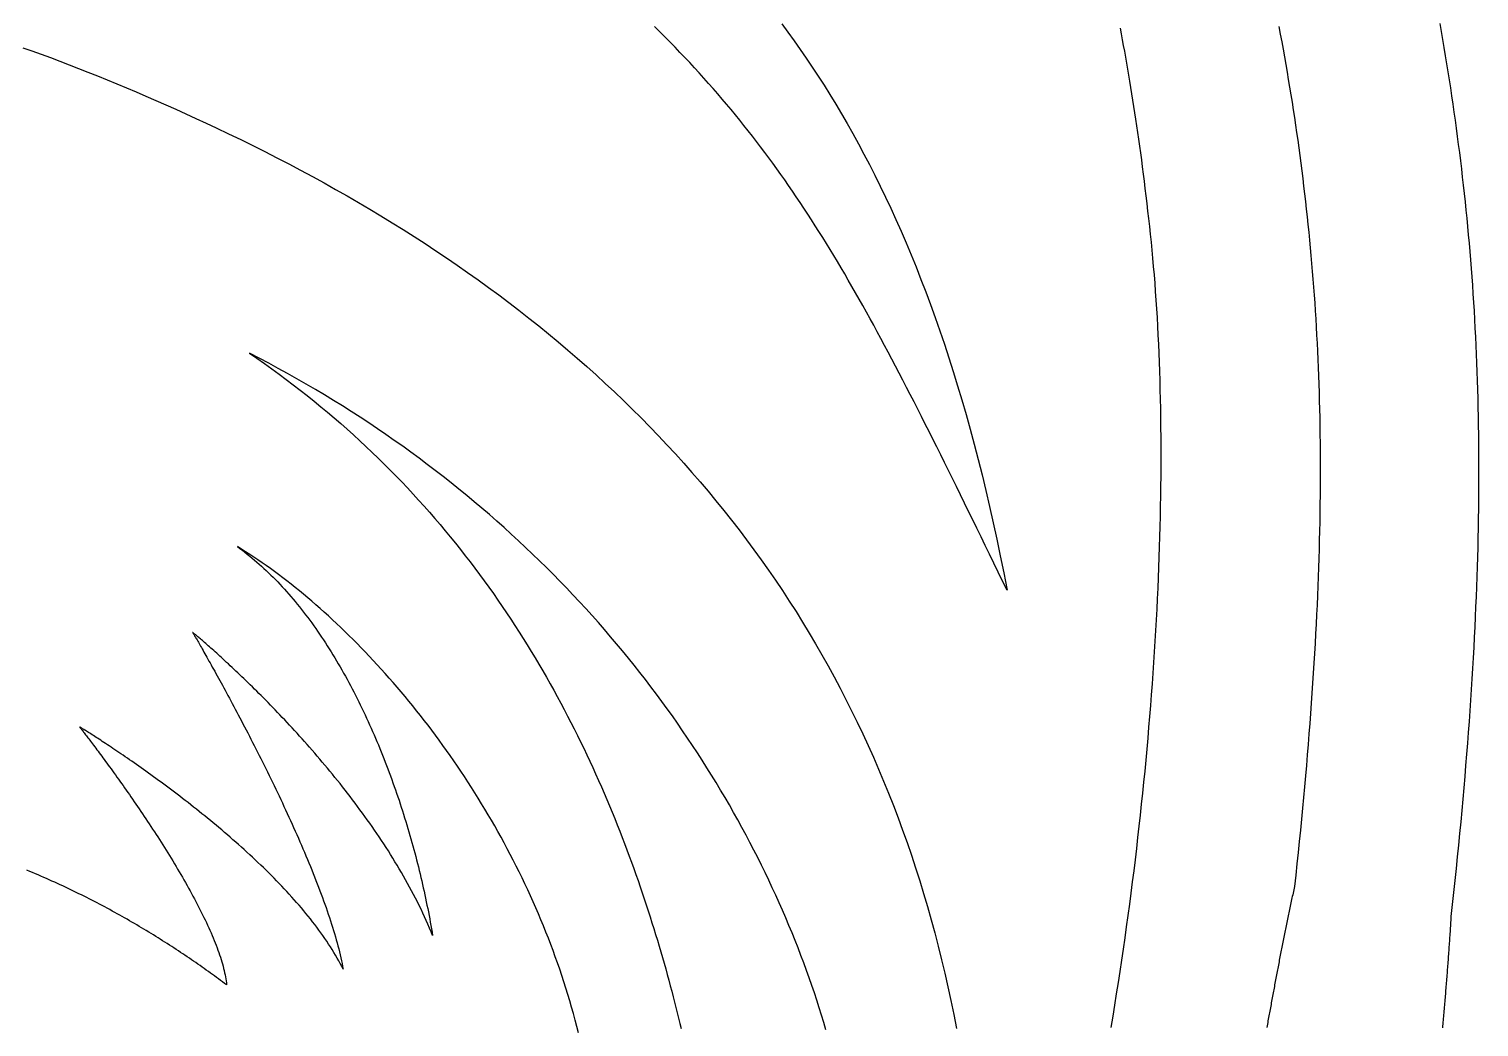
# Model space of a CAD drawing. Extents: x 5 to 105, y 2 to 136.
# Drawn here: x 82.95 to 94.94, y 87.13 to 95.39 of the extents above; entities that cross this region are included whole.
import ezdxf

# ---------------------------------------------------------------- set-up
doc = ezdxf.new("R2010")
doc.units = 0
doc.layers.get('0').update_dxf_attribs({"linetype": 'CONTINUOUS'})

msp = doc.modelspace()

# ---------------------------------------------------------------- linework, layer by layer
at = {"color": 7}
for points in [[(91.0339, 90.7428, 0), (90.9972, 90.8182, 0), (90.9608, 90.8929, 0), (90.9248, 90.9667, 0), (90.8892, 91.0399, 0), (90.8539, 91.1123, 0), (90.8189, 91.184, 0), (90.7843, 91.255, 0), (90.7499, 91.3253, 0), (90.7159, 91.3949, 0), (90.6821, 91.4638, 0), (90.6486, 91.532, 0), (90.6154, 91.5996, 0), (90.5825, 91.6665, 0), (90.5498, 91.7328, 0), (90.5173, 91.7984, 0), (90.485, 91.8633, 0), (90.453, 91.9277, 0), (90.4212, 91.9914, 0), (90.3895, 92.0546, 0), (90.3581, 92.1171, 0), (90.3268, 92.179, 0), (90.2957, 92.2404, 0), (90.2647, 92.3012, 0), (90.2339, 92.3614, 0), (90.2032, 92.4211, 0), (90.1726, 92.4802, 0), (90.1422, 92.5388, 0), (90.1118, 92.5969, 0), (90.0815, 92.6544, 0), (90.0514, 92.7115, 0), (90.0212, 92.768, 0), (89.9912, 92.8241, 0), (89.9611, 92.8796, 0), (89.9312, 92.9347, 0), (89.9012, 92.9893, 0), (89.8712, 93.0435, 0), (89.8413, 93.0972, 0), (89.8114, 93.1505, 0), (89.7814, 93.2033, 0), (89.7514, 93.2557, 0), (89.7214, 93.3077, 0), (89.6913, 93.3593, 0), (89.6612, 93.4106, 0), (89.631, 93.4614, 0), (89.6007, 93.5118, 0), (89.5704, 93.5619, 0), (89.5399, 93.6116, 0), (89.5093, 93.661, 0), (89.4786, 93.71, 0), (89.4478, 93.7587, 0), (89.4168, 93.807, 0), (89.3857, 93.8551, 0), (89.3544, 93.9028, 0), (89.323, 93.9503, 0), (89.2914, 93.9974, 0), (89.2595, 94.0443, 0), (89.2275, 94.0909, 0), (89.1952, 94.1372, 0), (89.1628, 94.1833, 0), (89.1301, 94.2291, 0), (89.0971, 94.2747, 0), (89.0639, 94.3201, 0), (89.0304, 94.3652, 0), (88.9966, 94.4101, 0), (88.9626, 94.4549, 0), (88.9282, 94.4994, 0), (88.8936, 94.5438, 0), (88.8586, 94.5879, 0), (88.8233, 94.6319, 0), (88.7877, 94.6758, 0), (88.7517, 94.7195, 0), (88.7153, 94.7631, 0), (88.6786, 94.8065, 0), (88.6415, 94.8498, 0), (88.6039, 94.893, 0), (88.566, 94.9361, 0), (88.5277, 94.9791, 0), (88.489, 95.022, 0), (88.4498, 95.0648, 0), (88.4101, 95.1075, 0), (88.3701, 95.1502, 0), (88.3295, 95.1929, 0), (88.2885, 95.2355, 0), (88.247, 95.278, 0), (88.2049, 95.3206, 0), (88.1624, 95.3631, 0), (88.1194, 95.4056, 0)], [(89.1715, 95.4285, 0), (89.2225, 95.3593, 0), (89.2732, 95.289, 0), (89.3235, 95.2175, 0), (89.3734, 95.145, 0), (89.423, 95.0712, 0), (89.4722, 94.9963, 0), (89.5209, 94.9202, 0), (89.5693, 94.8429, 0), (89.6172, 94.7642, 0), (89.6647, 94.6843, 0), (89.7118, 94.6031, 0), (89.7585, 94.5206, 0), (89.8047, 94.4367, 0), (89.8504, 94.3514, 0), (89.8957, 94.2647, 0), (89.9406, 94.1766, 0), (89.9849, 94.087, 0), (90.0288, 93.9959, 0), (90.0722, 93.9033, 0), (90.1151, 93.8092, 0), (90.1575, 93.7135, 0), (90.1994, 93.6163, 0), (90.2408, 93.5174, 0), (90.2817, 93.4169, 0), (90.322, 93.3148, 0), (90.3618, 93.2109, 0), (90.4011, 93.1054, 0), (90.4398, 92.9981, 0), (90.4779, 92.8891, 0), (90.5155, 92.7783, 0), (90.5525, 92.6657, 0), (90.5889, 92.5512, 0), (90.6248, 92.4349, 0), (90.66, 92.3167, 0), (90.6946, 92.1966, 0), (90.7287, 92.0746, 0), (90.7621, 91.9506, 0), (90.7949, 91.8247, 0), (90.827, 91.6967, 0), (90.8586, 91.5667, 0), (90.8894, 91.4347, 0), (90.9197, 91.3006, 0), (90.9492, 91.1644, 0), (90.9781, 91.026, 0), (91.0064, 90.8855, 0), (91.0339, 90.7428, 0)], [(92.2269, 93.6222, 0), (92.2201, 93.6878, 0), (92.2132, 93.7527, 0), (92.2061, 93.8168, 0), (92.199, 93.8801, 0), (92.1918, 93.9426, 0), (92.1845, 94.0044, 0), (92.1772, 94.0655, 0), (92.1697, 94.1258, 0), (92.1622, 94.1855, 0), (92.1546, 94.2444, 0), (92.147, 94.3027, 0), (92.1392, 94.3603, 0), (92.1314, 94.4172, 0), (92.1235, 94.4735, 0), (92.1156, 94.5292, 0), (92.1076, 94.5842, 0), (92.0995, 94.6387, 0), (92.0913, 94.6925, 0), (92.0831, 94.7458, 0), (92.0749, 94.7985, 0), (92.0666, 94.8507, 0), (92.0582, 94.9023, 0), (92.0498, 94.9534, 0), (92.0413, 95.0039, 0), (92.0327, 95.054, 0), (92.0242, 95.1036, 0), (92.0155, 95.1527, 0), (92.0069, 95.2014, 0), (91.9981, 95.2496, 0), (91.9894, 95.2973, 0), (91.9806, 95.3447, 0), (91.9718, 95.3916, 0)], [(93.2817, 95.4067, 0), (93.2934, 95.3439, 0), (93.3049, 95.281, 0), (93.3163, 95.2183, 0), (93.3274, 95.1555, 0), (93.3383, 95.0928, 0), (93.349, 95.0301, 0), (93.3596, 94.9674, 0), (93.3699, 94.9047, 0), (93.3801, 94.8421, 0), (93.39, 94.7794, 0), (93.3998, 94.7166, 0), (93.4094, 94.6539, 0), (93.4187, 94.5911, 0), (93.4279, 94.5283, 0), (93.4369, 94.4654, 0), (93.4456, 94.4025, 0), (93.4542, 94.3395, 0), (93.4625, 94.2764, 0), (93.4707, 94.2132, 0), (93.4786, 94.15, 0), (93.4864, 94.0866, 0), (93.4939, 94.0232, 0), (93.5013, 93.9596, 0), (93.5084, 93.8959, 0), (93.5153, 93.8321, 0), (93.522, 93.7681, 0), (93.5286, 93.704, 0), (93.5348, 93.6397, 0), (93.5409, 93.5753, 0), (93.5468, 93.5107, 0), (93.5525, 93.446, 0), (93.5579, 93.381, 0), (93.5632, 93.3159, 0), (93.5682, 93.2505, 0), (93.573, 93.1849, 0), (93.5776, 93.1192, 0), (93.582, 93.0532, 0), (93.5861, 92.9869, 0), (93.5901, 92.9205, 0), (93.5938, 92.8538, 0), (93.5973, 92.7868, 0), (93.6006, 92.7195, 0), (93.6036, 92.652, 0), (93.6065, 92.5842, 0), (93.6091, 92.5162, 0), (93.6115, 92.4478, 0), (93.6137, 92.3791, 0), (93.6156, 92.3101, 0), (93.6173, 92.2408, 0), (93.6188, 92.1712, 0), (93.6201, 92.1012, 0), (93.6212, 92.0309, 0), (93.622, 91.9603, 0), (93.6226, 91.8893, 0), (93.6229, 91.8179, 0), (93.623, 91.7461, 0), (93.6229, 91.674, 0), (93.6226, 91.6015, 0), (93.622, 91.5286, 0), (93.6212, 91.4552, 0), (93.6202, 91.3815, 0), (93.6189, 91.3073, 0), (93.6174, 91.2327, 0), (93.6157, 91.1577, 0), (93.6137, 91.0822, 0), (93.6115, 91.0063, 0), (93.609, 90.9299, 0), (93.6063, 90.8531, 0), (93.6034, 90.7758, 0), (93.6002, 90.698, 0), (93.5968, 90.6197, 0), (93.5931, 90.5409, 0), (93.5892, 90.4616, 0), (93.5851, 90.3817, 0), (93.5807, 90.3014, 0), (93.5761, 90.2205, 0), (93.5712, 90.1391, 0), (93.566, 90.0571, 0), (93.5607, 89.9746, 0), (93.555, 89.8915, 0), (93.5492, 89.8079, 0), (93.543, 89.7237, 0), (93.5367, 89.6389, 0), (93.53, 89.5535, 0), (93.5232, 89.4675, 0), (93.516, 89.3808, 0), (93.5087, 89.2936, 0), (93.501, 89.2058, 0), (93.4931, 89.1173, 0), (93.485, 89.0281, 0), (93.4766, 88.9384, 0), (93.4679, 88.8479, 0), (93.459, 88.7568, 0), (93.4498, 88.665, 0), (93.4404, 88.5726, 0), (93.4307, 88.4795, 0), (93.4207, 88.3856, 0), (93.4105, 88.2911, 0)], [(94.7073, 88.0425, 0), (94.7183, 88.1429, 0), (94.729, 88.2426, 0), (94.7394, 88.3416, 0), (94.7496, 88.4398, 0), (94.7594, 88.5374, 0), (94.769, 88.6342, 0), (94.7783, 88.7304, 0), (94.7874, 88.8259, 0), (94.7961, 88.9207, 0), (94.8046, 89.0149, 0), (94.8128, 89.1084, 0), (94.8207, 89.2013, 0), (94.8284, 89.2935, 0), (94.8358, 89.3851, 0), (94.8429, 89.4761, 0), (94.8498, 89.5665, 0), (94.8564, 89.6562, 0), (94.8627, 89.7454, 0), (94.8687, 89.834, 0), (94.8745, 89.922, 0), (94.88, 90.0094, 0), (94.8853, 90.0963, 0), (94.8903, 90.1826, 0), (94.895, 90.2683, 0), (94.8995, 90.3535, 0), (94.9037, 90.4382, 0), (94.9076, 90.5223, 0), (94.9113, 90.6059, 0), (94.9147, 90.6891, 0), (94.9179, 90.7717, 0), (94.9208, 90.8538, 0), (94.9235, 90.9354, 0), (94.9259, 91.0165, 0), (94.928, 91.0972, 0), (94.9299, 91.1774, 0), (94.9316, 91.2571, 0), (94.933, 91.3364, 0), (94.9341, 91.4153, 0), (94.935, 91.4937, 0), (94.9357, 91.5717, 0), (94.9361, 91.6492, 0), (94.9362, 91.7264, 0), (94.9361, 91.8031, 0), (94.9358, 91.8795, 0), (94.9352, 91.9555, 0), (94.9344, 92.031, 0), (94.9333, 92.1063, 0), (94.932, 92.1811, 0), (94.9305, 92.2556, 0), (94.9287, 92.3298, 0), (94.9266, 92.4036, 0), (94.9244, 92.477, 0), (94.9219, 92.5502, 0), (94.9191, 92.623, 0), (94.9161, 92.6955, 0), (94.9129, 92.7677, 0), (94.9095, 92.8397, 0), (94.9058, 92.9113, 0), (94.9019, 92.9826, 0), (94.8978, 93.0537, 0), (94.8934, 93.1245, 0), (94.8888, 93.1951, 0), (94.884, 93.2654, 0), (94.8789, 93.3355, 0), (94.8737, 93.4053, 0), (94.8681, 93.475, 0), (94.8624, 93.5444, 0), (94.8565, 93.6136, 0), (94.8503, 93.6826, 0), (94.8439, 93.7514, 0), (94.8373, 93.82, 0), (94.8304, 93.8884, 0), (94.8234, 93.9567, 0), (94.8161, 94.0248, 0), (94.8086, 94.0927, 0), (94.8009, 94.1605, 0), (94.793, 94.2282, 0), (94.7848, 94.2957, 0), (94.7765, 94.3631, 0), (94.7679, 94.4304, 0), (94.7591, 94.4976, 0), (94.7501, 94.5647, 0), (94.7409, 94.6317, 0), (94.7315, 94.6986, 0), (94.7219, 94.7654, 0), (94.712, 94.8322, 0), (94.702, 94.8989, 0), (94.6918, 94.9655, 0), (94.6813, 95.0321, 0), (94.6707, 95.0987, 0), (94.6598, 95.1652, 0), (94.6487, 95.2317, 0), (94.6375, 95.2982, 0), (94.626, 95.3647, 0), (94.6143, 95.4312, 0)], [(82.8958, 95.2314, 0), (82.9715, 95.2045, 0), (83.0477, 95.1769, 0), (83.1242, 95.1488, 0), (83.2012, 95.1199, 0), (83.2786, 95.0905, 0), (83.3564, 95.0604, 0), (83.4346, 95.0296, 0), (83.5133, 94.9982, 0), (83.5925, 94.9661, 0), (83.6721, 94.9333, 0), (83.7521, 94.8999, 0), (83.8327, 94.8658, 0), (83.9137, 94.831, 0), (83.9952, 94.7955, 0), (84.0772, 94.7594, 0), (84.1598, 94.7225, 0), (84.2428, 94.685, 0), (84.3264, 94.6467, 0), (84.4105, 94.6078, 0), (84.4951, 94.5681, 0)], [(84.4951, 94.5681, 0), (84.5968, 94.5197, 0), (84.6978, 94.4708, 0), (84.7981, 94.4214, 0), (84.8978, 94.3713, 0), (84.9969, 94.3208, 0), (85.0952, 94.2696, 0), (85.1929, 94.2179, 0), (85.2899, 94.1656, 0), (85.3862, 94.1128, 0), (85.4818, 94.0593, 0), (85.5767, 94.0053, 0), (85.671, 93.9507, 0), (85.7645, 93.8955, 0), (85.8573, 93.8397, 0), (85.9494, 93.7833, 0), (86.0408, 93.7263, 0), (86.1314, 93.6687, 0), (86.2214, 93.6105, 0), (86.3106, 93.5516, 0), (86.3991, 93.4922, 0), (86.4868, 93.4321, 0), (86.5738, 93.3715, 0), (86.6601, 93.3101, 0), (86.7456, 93.2482, 0), (86.8303, 93.1856, 0), (86.9143, 93.1224, 0), (86.9975, 93.0585, 0), (87.08, 92.994, 0), (87.1617, 92.9288, 0), (87.2426, 92.863, 0), (87.3227, 92.7965, 0), (87.4021, 92.7294, 0), (87.4807, 92.6616, 0), (87.5584, 92.5931, 0), (87.6354, 92.524, 0), (87.7116, 92.4541, 0), (87.787, 92.3836, 0), (87.8615, 92.3124, 0), (87.9353, 92.2406, 0), (88.0082, 92.168, 0), (88.0803, 92.0947, 0), (88.1516, 92.0208, 0), (88.2221, 91.9461, 0), (88.2917, 91.8707, 0), (88.3605, 91.7946, 0), (88.4284, 91.7178, 0), (88.4955, 91.6403, 0), (88.5618, 91.562, 0), (88.6272, 91.4831, 0), (88.6917, 91.4034, 0), (88.7554, 91.3229, 0), (88.8181, 91.2418, 0), (88.8801, 91.1599, 0), (88.9411, 91.0772, 0), (89.0013, 90.9938, 0), (89.0606, 90.9096, 0), (89.119, 90.8247, 0), (89.1765, 90.7391, 0), (89.2331, 90.6526, 0), (89.2888, 90.5654, 0), (89.3436, 90.4774, 0), (89.3975, 90.3887, 0), (89.4505, 90.2992, 0), (89.5025, 90.2089, 0), (89.5536, 90.1178, 0), (89.6039, 90.0259, 0), (89.6531, 89.9332, 0), (89.7015, 89.8397, 0), (89.7489, 89.7454, 0), (89.7953, 89.6504, 0), (89.8408, 89.5545, 0), (89.8854, 89.4578, 0), (89.929, 89.3603, 0), (89.9716, 89.2619, 0), (90.0133, 89.1628, 0), (90.054, 89.0628, 0), (90.0938, 88.9619, 0), (90.1325, 88.8603, 0), (90.1703, 88.7578, 0), (90.2071, 88.6545, 0), (90.2429, 88.5503, 0), (90.2777, 88.4453, 0), (90.3115, 88.3394, 0), (90.3443, 88.2326, 0), (90.3761, 88.125, 0), (90.4069, 88.0166, 0), (90.4366, 87.9072, 0), (90.4654, 87.797, 0), (90.4931, 87.6859, 0), (90.5198, 87.574, 0), (90.5455, 87.4611, 0), (90.5701, 87.3474, 0), (90.5937, 87.2327, 0), (90.6162, 87.1172, 0)], [(91.8948, 87.1255, 0), (91.9102, 87.218, 0), (91.9253, 87.3106, 0), (91.9401, 87.4033, 0), (91.9547, 87.4959, 0), (91.9689, 87.5886, 0), (91.9828, 87.6812, 0), (91.9964, 87.7739, 0), (92.0098, 87.8665, 0), (92.0228, 87.9591, 0), (92.0356, 88.0516, 0), (92.048, 88.1441, 0), (92.0602, 88.2366, 0), (92.0721, 88.329, 0), (92.0836, 88.4213, 0), (92.0949, 88.5135, 0), (92.1059, 88.6055, 0), (92.1166, 88.6975, 0), (92.127, 88.7894, 0), (92.1371, 88.8811, 0), (92.1469, 88.9727, 0), (92.1565, 89.0641, 0), (92.1657, 89.1554, 0), (92.1746, 89.2465, 0), (92.1833, 89.3374, 0), (92.1917, 89.4281, 0), (92.1997, 89.5186, 0), (92.2075, 89.6089, 0), (92.215, 89.699, 0), (92.2222, 89.7888, 0), (92.2291, 89.8784, 0), (92.2357, 89.9678, 0), (92.242, 90.0568, 0), (92.248, 90.1456, 0), (92.2538, 90.2341, 0), (92.2592, 90.3223, 0), (92.2644, 90.4102, 0), (92.2692, 90.4978, 0), (92.2738, 90.5851, 0), (92.2781, 90.672, 0), (92.2821, 90.7585, 0), (92.2858, 90.8447, 0), (92.2892, 90.9306, 0), (92.2923, 91.016, 0), (92.2951, 91.1011, 0), (92.2977, 91.1857, 0), (92.2999, 91.27, 0), (92.3019, 91.3538, 0), (92.3036, 91.4372, 0), (92.305, 91.5202, 0), (92.3061, 91.6027, 0), (92.3069, 91.6848, 0), (92.3074, 91.7663, 0), (92.3076, 91.8474, 0), (92.3076, 91.928, 0), (92.3072, 92.0081, 0), (92.3066, 92.0877, 0), (92.3057, 92.1668, 0), (92.3045, 92.2453, 0), (92.303, 92.3233, 0), (92.3012, 92.4007, 0), (92.2991, 92.4776, 0), (92.2968, 92.5538, 0), (92.2941, 92.6296, 0), (92.2912, 92.7047, 0), (92.288, 92.7792, 0), (92.2844, 92.853, 0), (92.2806, 92.9263, 0), (92.2766, 92.9989, 0), (92.2722, 93.0709, 0), (92.2675, 93.1422, 0), (92.2626, 93.2129, 0), (92.2574, 93.2828, 0), (92.2519, 93.3521, 0), (92.2461, 93.4207, 0), (92.24, 93.4886, 0), (92.2336, 93.5558, 0), (92.2269, 93.6222, 0)], [(89.5368, 87.1043, 0), (89.5187, 87.1655, 0), (89.5, 87.2268, 0), (89.4808, 87.2883, 0), (89.4609, 87.3498, 0), (89.4405, 87.4115, 0), (89.4195, 87.4732, 0), (89.3979, 87.5351, 0), (89.3757, 87.597, 0), (89.3529, 87.659, 0), (89.3296, 87.721, 0), (89.3056, 87.7831, 0), (89.2811, 87.8453, 0), (89.256, 87.9075, 0), (89.2303, 87.9698, 0), (89.204, 88.0321, 0), (89.1771, 88.0944, 0), (89.1497, 88.1567, 0), (89.1216, 88.2191, 0), (89.0929, 88.2814, 0), (89.0636, 88.3438, 0), (89.0338, 88.4061, 0), (89.0033, 88.4685, 0), (88.9722, 88.5308, 0), (88.9406, 88.5931, 0), (88.9083, 88.6553, 0), (88.8754, 88.7175, 0), (88.842, 88.7797, 0), (88.8079, 88.8418, 0), (88.7732, 88.9039, 0), (88.7379, 88.9659, 0), (88.702, 89.0278, 0), (88.6655, 89.0896, 0), (88.6283, 89.1514, 0), (88.5906, 89.213, 0), (88.5523, 89.2746, 0), (88.5133, 89.3361, 0), (88.4737, 89.3974, 0), (88.4335, 89.4586, 0), (88.3927, 89.5197, 0), (88.3512, 89.5807, 0), (88.3092, 89.6415, 0), (88.2665, 89.7022, 0), (88.2232, 89.7627, 0), (88.1793, 89.8231, 0), (88.1347, 89.8833, 0), (88.0895, 89.9433, 0), (88.0437, 90.0031, 0), (87.9973, 90.0628, 0), (87.9502, 90.1223, 0), (87.9025, 90.1816, 0), (87.8542, 90.2406, 0), (87.8052, 90.2995, 0), (87.7556, 90.3581, 0), (87.7054, 90.4165, 0), (87.6545, 90.4747, 0), (87.603, 90.5326, 0), (87.5509, 90.5903, 0), (87.4981, 90.6478, 0), (87.4447, 90.7049, 0), (87.3906, 90.7619, 0), (87.3359, 90.8185, 0), (87.2806, 90.8749, 0), (87.2246, 90.9309, 0), (87.168, 90.9867, 0), (87.1107, 91.0422, 0), (87.0527, 91.0974, 0), (86.9941, 91.1523, 0), (86.9349, 91.2068, 0), (86.875, 91.2611, 0), (86.8145, 91.315, 0), (86.7533, 91.3685, 0), (86.6914, 91.4217, 0), (86.6289, 91.4746, 0), (86.5658, 91.5271, 0), (86.5019, 91.5792, 0), (86.4374, 91.631, 0), (86.3723, 91.6824, 0), (86.3065, 91.7334, 0), (86.24, 91.784, 0), (86.1729, 91.8342, 0), (86.1051, 91.8841, 0), (86.0366, 91.9335, 0), (85.9675, 91.9824, 0), (85.8977, 92.031, 0), (85.8272, 92.0791, 0), (85.7561, 92.1268, 0), (85.6843, 92.174, 0), (85.6118, 92.2208, 0), (85.5386, 92.2672, 0), (85.4648, 92.313, 0), (85.3903, 92.3584, 0), (85.3151, 92.4034, 0), (85.2392, 92.4478, 0), (85.1626, 92.4917, 0), (85.0854, 92.5352, 0), (85.0075, 92.5781, 0), (84.9289, 92.6206, 0), (84.8496, 92.6625, 0), (84.7697, 92.7039, 0)], [(84.7697, 92.7039, 0), (84.8318, 92.6613, 0), (84.8933, 92.6183, 0), (84.954, 92.5749, 0), (85.014, 92.5311, 0), (85.0734, 92.487, 0), (85.1321, 92.4425, 0), (85.19, 92.3977, 0), (85.2474, 92.3525, 0), (85.304, 92.307, 0), (85.3599, 92.2612, 0), (85.4152, 92.215, 0), (85.4699, 92.1686, 0), (85.5239, 92.1218, 0), (85.5772, 92.0747, 0), (85.6299, 92.0273, 0), (85.6819, 91.9796, 0), (85.7333, 91.9317, 0), (85.7841, 91.8834, 0), (85.8342, 91.8349, 0), (85.8837, 91.7862, 0), (85.9326, 91.7372, 0), (85.9808, 91.6879, 0), (86.0285, 91.6384, 0), (86.0755, 91.5887, 0), (86.122, 91.5387, 0), (86.1678, 91.4886, 0), (86.213, 91.4382, 0), (86.2577, 91.3876, 0), (86.3017, 91.3368, 0), (86.3452, 91.2858, 0), (86.3881, 91.2346, 0), (86.4304, 91.1833, 0), (86.4722, 91.1318, 0), (86.5134, 91.0801, 0), (86.554, 91.0283, 0), (86.5941, 90.9763, 0), (86.6336, 90.9241, 0), (86.6726, 90.8719, 0), (86.711, 90.8195, 0), (86.7489, 90.767, 0), (86.7862, 90.7143, 0), (86.823, 90.6616, 0), (86.8593, 90.6088, 0), (86.8951, 90.5558, 0), (86.9303, 90.5028, 0), (86.9651, 90.4497, 0), (86.9993, 90.3966, 0), (87.033, 90.3433, 0), (87.0662, 90.29, 0), (87.099, 90.2367, 0), (87.1312, 90.1833, 0), (87.1629, 90.1298, 0), (87.1942, 90.0764, 0), (87.225, 90.0229, 0), (87.2553, 89.9694, 0), (87.2851, 89.9159, 0), (87.3145, 89.8623, 0), (87.3434, 89.8088, 0), (87.3719, 89.7553, 0), (87.3999, 89.7018, 0), (87.4274, 89.6484, 0), (87.4545, 89.5949, 0), (87.4812, 89.5415, 0), (87.5074, 89.4882, 0), (87.5332, 89.4349, 0), (87.5586, 89.3816, 0), (87.5835, 89.3285, 0), (87.6081, 89.2754, 0), (87.6322, 89.2223, 0), (87.6559, 89.1694, 0), (87.6792, 89.1166, 0), (87.7021, 89.0638, 0), (87.7246, 89.0112, 0), (87.7467, 88.9587, 0), (87.7684, 88.9063, 0), (87.7898, 88.854, 0), (87.8107, 88.8019, 0), (87.8313, 88.7499, 0), (87.8516, 88.698, 0), (87.8714, 88.6463, 0), (87.8909, 88.5948, 0), (87.91, 88.5435, 0), (87.9288, 88.4923, 0), (87.9472, 88.4413, 0), (87.9653, 88.3905, 0), (87.9831, 88.3399, 0), (88.0005, 88.2895, 0), (88.0175, 88.2393, 0), (88.0343, 88.1893, 0), (88.0507, 88.1396, 0), (88.0668, 88.0901, 0), (88.0826, 88.0408, 0), (88.0981, 87.9918, 0), (88.1133, 87.943, 0), (88.1281, 87.8945, 0), (88.1427, 87.8462, 0), (88.157, 87.7983, 0), (88.171, 87.7506, 0), (88.1847, 87.7032, 0), (88.1982, 87.6561, 0), (88.2113, 87.6092, 0), (88.2242, 87.5628, 0), (88.2368, 87.5166, 0), (88.2492, 87.4707, 0), (88.2613, 87.4252, 0), (88.2731, 87.38, 0), (88.2847, 87.3352, 0), (88.2961, 87.2907, 0), (88.3072, 87.2465, 0), (88.3181, 87.2027, 0), (88.3287, 87.1593, 0), (88.3392, 87.1163, 0)], [(87.4891, 87.0805, 0), (87.4759, 87.1338, 0), (87.4621, 87.187, 0), (87.4479, 87.24, 0), (87.4331, 87.2929, 0), (87.4179, 87.3457, 0), (87.4023, 87.3983, 0), (87.3861, 87.4507, 0), (87.3696, 87.503, 0), (87.3525, 87.5551, 0), (87.3351, 87.607, 0), (87.3172, 87.6588, 0), (87.2988, 87.7104, 0), (87.28, 87.7618, 0), (87.2609, 87.813, 0), (87.2413, 87.864, 0), (87.2213, 87.9148, 0), (87.2008, 87.9655, 0), (87.18, 88.0159, 0), (87.1588, 88.0662, 0), (87.1372, 88.1162, 0), (87.1153, 88.166, 0), (87.0929, 88.2156, 0), (87.0702, 88.265, 0), (87.0472, 88.3141, 0), (87.0237, 88.3631, 0), (86.9999, 88.4118, 0), (86.9758, 88.4602, 0), (86.9514, 88.5085, 0), (86.9266, 88.5564, 0), (86.9014, 88.6042, 0), (86.876, 88.6517, 0), (86.8502, 88.6989, 0), (86.8241, 88.7459, 0), (86.7978, 88.7926, 0), (86.7711, 88.839, 0), (86.7441, 88.8852, 0), (86.7168, 88.9311, 0), (86.6893, 88.9767, 0), (86.6615, 89.0221, 0), (86.6334, 89.0671, 0), (86.605, 89.1119, 0), (86.5764, 89.1564, 0), (86.5475, 89.2006, 0), (86.5184, 89.2445, 0), (86.4891, 89.288, 0), (86.4595, 89.3313, 0), (86.4296, 89.3743, 0), (86.3996, 89.4169, 0), (86.3693, 89.4592, 0), (86.3388, 89.5012, 0), (86.3081, 89.5429, 0), (86.2773, 89.5842, 0), (86.2462, 89.6252, 0), (86.2149, 89.6659, 0), (86.1834, 89.7062, 0), (86.1518, 89.7462, 0), (86.12, 89.7858, 0), (86.088, 89.8251, 0), (86.0559, 89.864, 0), (86.0236, 89.9025, 0), (85.9911, 89.9407, 0), (85.9585, 89.9785, 0), (85.9258, 90.016, 0), (85.8929, 90.053, 0), (85.86, 90.0897, 0), (85.8268, 90.126, 0), (85.7936, 90.1619, 0), (85.7603, 90.1974, 0), (85.7269, 90.2325, 0), (85.6933, 90.2673, 0), (85.6597, 90.3016, 0), (85.626, 90.3355, 0), (85.5922, 90.369, 0), (85.5583, 90.402, 0), (85.5244, 90.4347, 0), (85.4904, 90.4669, 0), (85.4563, 90.4987, 0), (85.4222, 90.5301, 0), (85.388, 90.561, 0), (85.3538, 90.5915, 0), (85.3196, 90.6216, 0), (85.2853, 90.6512, 0), (85.2511, 90.6803, 0), (85.2168, 90.709, 0), (85.1824, 90.7373, 0), (85.1481, 90.7651, 0), (85.1138, 90.7924, 0), (85.0795, 90.8192, 0), (85.0452, 90.8456, 0), (85.0109, 90.8715, 0), (84.9766, 90.8969, 0), (84.9424, 90.9218, 0), (84.9082, 90.9463, 0), (84.874, 90.9702, 0), (84.8399, 90.9936, 0), (84.8058, 91.0166, 0), (84.7718, 91.039, 0), (84.7379, 91.061, 0), (84.704, 91.0824, 0), (84.6702, 91.1033, 0)], [(84.6702, 91.1033, 0), (84.6908, 91.0883, 0), (84.7113, 91.0731, 0), (84.7316, 91.0575, 0), (84.7518, 91.0417, 0), (84.7719, 91.0256, 0), (84.7919, 91.0092, 0), (84.8117, 90.9925, 0), (84.8314, 90.9756, 0), (84.8511, 90.9584, 0), (84.8705, 90.9409, 0), (84.8899, 90.9232, 0), (84.9091, 90.9052, 0), (84.9282, 90.8869, 0), (84.9472, 90.8684, 0), (84.9661, 90.8496, 0), (84.9848, 90.8306, 0), (85.0034, 90.8113, 0), (85.0219, 90.7918, 0), (85.0403, 90.7721, 0), (85.0585, 90.7521, 0), (85.0767, 90.7319, 0), (85.0947, 90.7114, 0), (85.1125, 90.6908, 0), (85.1303, 90.6699, 0), (85.1479, 90.6488, 0), (85.1654, 90.6274, 0), (85.1828, 90.6059, 0), (85.2001, 90.5841, 0), (85.2172, 90.5621, 0), (85.2342, 90.54, 0), (85.2511, 90.5176, 0), (85.2678, 90.495, 0), (85.2845, 90.4722, 0), (85.301, 90.4492, 0), (85.3174, 90.4261, 0), (85.3336, 90.4027, 0), (85.3498, 90.3792, 0), (85.3658, 90.3555, 0), (85.3817, 90.3316, 0), (85.3974, 90.3075, 0), (85.4131, 90.2832, 0), (85.4286, 90.2588, 0), (85.444, 90.2342, 0), (85.4592, 90.2095, 0), (85.4744, 90.1846, 0), (85.4894, 90.1595, 0), (85.5043, 90.1343, 0), (85.519, 90.1089, 0), (85.5337, 90.0834, 0), (85.5482, 90.0577, 0), (85.5626, 90.0319, 0), (85.5768, 90.006, 0), (85.591, 89.9799, 0), (85.605, 89.9537, 0), (85.6189, 89.9273, 0), (85.6326, 89.9008, 0), (85.6462, 89.8742, 0), (85.6598, 89.8475, 0), (85.6731, 89.8207, 0), (85.6864, 89.7937, 0), (85.6995, 89.7667, 0), (85.7125, 89.7395, 0), (85.7254, 89.7122, 0), (85.7381, 89.6848, 0), (85.7508, 89.6573, 0), (85.7633, 89.6298, 0), (85.7756, 89.6021, 0), (85.7879, 89.5743, 0), (85.8, 89.5465, 0), (85.812, 89.5185, 0), (85.8239, 89.4905, 0), (85.8356, 89.4624, 0), (85.8472, 89.4342, 0), (85.8587, 89.406, 0), (85.8701, 89.3777, 0), (85.8813, 89.3493, 0), (85.8924, 89.3208, 0), (85.9034, 89.2923, 0), (85.9142, 89.2638, 0), (85.9249, 89.2352, 0), (85.9355, 89.2065, 0), (85.946, 89.1778, 0), (85.9564, 89.149, 0), (85.9666, 89.1202, 0), (85.9767, 89.0914, 0), (85.9866, 89.0625, 0), (85.9964, 89.0336, 0), (86.0062, 89.0046, 0), (86.0157, 88.9757, 0), (86.0252, 88.9467, 0), (86.0345, 88.9177, 0), (86.0437, 88.8886, 0), (86.0528, 88.8596, 0), (86.0617, 88.8305, 0), (86.0705, 88.8015, 0), (86.0792, 88.7724, 0), (86.0877, 88.7433, 0), (86.0962, 88.7143, 0), (86.1045, 88.6852, 0), (86.1126, 88.6561, 0), (86.1207, 88.6271, 0), (86.1286, 88.598, 0), (86.1364, 88.569, 0), (86.144, 88.54, 0), (86.1516, 88.511, 0), (86.159, 88.4821, 0), (86.1662, 88.4531, 0), (86.1734, 88.4242, 0), (86.1804, 88.3954, 0), (86.1873, 88.3665, 0), (86.194, 88.3377, 0), (86.2006, 88.309, 0), (86.2071, 88.2803, 0), (86.2135, 88.2517, 0), (86.2197, 88.2231, 0), (86.2258, 88.1945, 0), (86.2318, 88.166, 0), (86.2377, 88.1376, 0), (86.2434, 88.1092, 0), (86.249, 88.0809, 0), (86.2544, 88.0527, 0), (86.2598, 88.0246, 0), (86.265, 87.9965, 0), (86.27, 87.9685, 0), (86.275, 87.9406, 0), (86.2798, 87.9128, 0), (86.2845, 87.885, 0)], [(86.2845, 87.885, 0), (86.2717, 87.9163, 0), (86.2585, 87.9476, 0), (86.2451, 87.9788, 0), (86.2313, 88.0099, 0), (86.2172, 88.041, 0), (86.2028, 88.072, 0), (86.1881, 88.1029, 0), (86.1731, 88.1337, 0), (86.1579, 88.1645, 0), (86.1423, 88.1952, 0), (86.1265, 88.2258, 0), (86.1104, 88.2563, 0), (86.0941, 88.2867, 0), (86.0775, 88.3171, 0), (86.0606, 88.3473, 0), (86.0436, 88.3774, 0), (86.0263, 88.4075, 0), (86.0087, 88.4374, 0), (85.991, 88.4672, 0), (85.973, 88.4969, 0), (85.9549, 88.5265, 0), (85.9365, 88.556, 0), (85.918, 88.5853, 0), (85.8993, 88.6146, 0), (85.8804, 88.6437, 0), (85.8613, 88.6727, 0), (85.8421, 88.7015, 0), (85.8228, 88.7302, 0), (85.8032, 88.7588, 0), (85.7836, 88.7872, 0), (85.7638, 88.8155, 0), (85.7439, 88.8436, 0), (85.7238, 88.8716, 0), (85.7037, 88.8994, 0), (85.6834, 88.9271, 0), (85.6631, 88.9546, 0), (85.6426, 88.982, 0), (85.6221, 89.0092, 0), (85.6015, 89.0362, 0), (85.5808, 89.063, 0), (85.5601, 89.0897, 0), (85.5393, 89.1162, 0), (85.5185, 89.1425, 0), (85.4976, 89.1686, 0), (85.4767, 89.1945, 0), (85.4557, 89.2203, 0), (85.4348, 89.2458, 0), (85.4138, 89.2712, 0), (85.3928, 89.2964, 0), (85.3718, 89.3213, 0), (85.3508, 89.3461, 0), (85.3298, 89.3706, 0), (85.3089, 89.3949, 0), (85.2879, 89.419, 0), (85.267, 89.4429, 0), (85.2462, 89.4666, 0), (85.2254, 89.4901, 0), (85.2046, 89.5133, 0), (85.1839, 89.5363, 0), (85.1633, 89.559, 0), (85.1428, 89.5816, 0), (85.1223, 89.6038, 0), (85.1019, 89.6259, 0), (85.0817, 89.6477, 0), (85.0615, 89.6692, 0), (85.0414, 89.6905, 0), (85.0215, 89.7116, 0), (85.0016, 89.7324, 0), (84.9819, 89.7529, 0), (84.9624, 89.7732, 0), (84.943, 89.7931, 0), (84.9237, 89.8129, 0), (84.9046, 89.8323, 0), (84.8857, 89.8515, 0), (84.8669, 89.8704, 0), (84.8483, 89.889, 0), (84.8299, 89.9074, 0), (84.8117, 89.9254, 0), (84.7937, 89.9432, 0), (84.7759, 89.9606, 0), (84.7583, 89.9778, 0), (84.7409, 89.9946, 0), (84.7238, 90.0112, 0), (84.7069, 90.0275, 0), (84.6902, 90.0434, 0), (84.6738, 90.059, 0), (84.6576, 90.0744, 0), (84.6417, 90.0894, 0), (84.6261, 90.104, 0), (84.6107, 90.1184, 0), (84.5957, 90.1324, 0), (84.5809, 90.1461, 0), (84.5664, 90.1595, 0), (84.5522, 90.1725, 0), (84.5384, 90.1852, 0), (84.5248, 90.1976, 0), (84.5116, 90.2096, 0), (84.4987, 90.2212, 0), (84.4861, 90.2325, 0), (84.4739, 90.2435, 0), (84.4621, 90.254, 0), (84.4506, 90.2643, 0), (84.4394, 90.2741, 0), (84.4287, 90.2836, 0), (84.4183, 90.2928, 0), (84.4083, 90.3015, 0), (84.3987, 90.3099, 0), (84.3895, 90.3179, 0), (84.3807, 90.3255, 0), (84.3723, 90.3327, 0), (84.3644, 90.3396, 0), (84.3568, 90.346, 0), (84.3498, 90.3521, 0), (84.3431, 90.3577, 0), (84.3369, 90.363, 0), (84.3312, 90.3679, 0), (84.3259, 90.3723, 0), (84.3211, 90.3764, 0), (84.3167, 90.38, 0), (84.3129, 90.3832, 0), (84.3095, 90.386, 0), (84.3067, 90.3884, 0), (84.3043, 90.3903, 0), (84.3025, 90.3918, 0), (84.3011, 90.3929, 0), (84.3003, 90.3936, 0), (84.3001, 90.3938, 0)], [(84.3001, 90.3938, 0), (84.3003, 90.3935, 0), (84.3009, 90.3925, 0), (84.3018, 90.3908, 0), (84.3032, 90.3885, 0), (84.3049, 90.3855, 0), (84.307, 90.3819, 0), (84.3095, 90.3777, 0), (84.3123, 90.3728, 0), (84.3155, 90.3673, 0), (84.319, 90.3612, 0), (84.3229, 90.3546, 0), (84.3271, 90.3473, 0), (84.3316, 90.3395, 0), (84.3364, 90.331, 0), (84.3416, 90.322, 0), (84.3471, 90.3125, 0), (84.3528, 90.3024, 0), (84.3589, 90.2917, 0), (84.3653, 90.2805, 0), (84.372, 90.2688, 0), (84.3789, 90.2566, 0), (84.3861, 90.2439, 0), (84.3936, 90.2306, 0), (84.4014, 90.2169, 0), (84.4094, 90.2026, 0), (84.4177, 90.1879, 0), (84.4262, 90.1727, 0), (84.435, 90.1571, 0), (84.444, 90.1409, 0), (84.4532, 90.1244, 0), (84.4626, 90.1074, 0), (84.4723, 90.0899, 0), (84.4822, 90.0721, 0), (84.4923, 90.0538, 0), (84.5026, 90.0351, 0), (84.5131, 90.016, 0), (84.5238, 89.9965, 0), (84.5347, 89.9766, 0), (84.5457, 89.9564, 0), (84.5569, 89.9357, 0), (84.5683, 89.9147, 0), (84.5799, 89.8934, 0), (84.5916, 89.8717, 0), (84.6035, 89.8496, 0), (84.6155, 89.8273, 0), (84.6276, 89.8046, 0), (84.6399, 89.7815, 0), (84.6523, 89.7582, 0), (84.6648, 89.7346, 0), (84.6775, 89.7107, 0), (84.6902, 89.6865, 0), (84.7031, 89.662, 0), (84.716, 89.6372, 0), (84.7291, 89.6122, 0), (84.7422, 89.587, 0), (84.7554, 89.5615, 0), (84.7687, 89.5357, 0), (84.7821, 89.5097, 0), (84.7955, 89.4835, 0), (84.809, 89.4571, 0), (84.8225, 89.4305, 0), (84.8361, 89.4036, 0), (84.8497, 89.3766, 0), (84.8634, 89.3494, 0), (84.8771, 89.322, 0), (84.8908, 89.2945, 0), (84.9045, 89.2668, 0), (84.9183, 89.2389, 0), (84.932, 89.2109, 0), (84.9458, 89.1828, 0), (84.9595, 89.1545, 0), (84.9733, 89.1261, 0), (84.987, 89.0976, 0), (85.0007, 89.069, 0), (85.0144, 89.0403, 0), (85.028, 89.0115, 0), (85.0416, 88.9826, 0), (85.0552, 88.9537, 0), (85.0687, 88.9247, 0), (85.0821, 88.8956, 0), (85.0955, 88.8665, 0), (85.1088, 88.8373, 0), (85.1221, 88.8081, 0), (85.1352, 88.7789, 0), (85.1483, 88.7496, 0), (85.1613, 88.7204, 0), (85.1742, 88.6911, 0), (85.187, 88.6618, 0), (85.1996, 88.6326, 0), (85.2122, 88.6034, 0), (85.2246, 88.5742, 0), (85.237, 88.545, 0), (85.2491, 88.5159, 0), (85.2612, 88.4868, 0), (85.2731, 88.4578, 0), (85.2848, 88.4288, 0), (85.2965, 88.4, 0), (85.3079, 88.3712, 0), (85.3192, 88.3425, 0), (85.3303, 88.3139, 0), (85.3412, 88.2854, 0), (85.3519, 88.257, 0), (85.3625, 88.2288, 0), (85.3729, 88.2006, 0), (85.383, 88.1727, 0), (85.393, 88.1448, 0), (85.4027, 88.1171, 0), (85.4122, 88.0896, 0), (85.4215, 88.0622, 0), (85.4306, 88.035, 0), (85.4395, 88.008, 0), (85.448, 87.9812, 0), (85.4564, 87.9546, 0), (85.4645, 87.9282, 0), (85.4723, 87.902, 0), (85.4799, 87.8761, 0), (85.4872, 87.8503, 0), (85.4942, 87.8248, 0), (85.501, 87.7996, 0), (85.5075, 87.7746, 0), (85.5136, 87.7499, 0), (85.5195, 87.7254, 0), (85.5251, 87.7013, 0), (85.5303, 87.6774, 0), (85.5353, 87.6538, 0), (85.5399, 87.6305, 0), (85.5442, 87.6075, 0)], [(85.5442, 87.6075, 0), (85.5326, 87.6306, 0), (85.5205, 87.6537, 0), (85.508, 87.6768, 0), (85.495, 87.6999, 0), (85.4817, 87.723, 0), (85.4679, 87.7461, 0), (85.4537, 87.7693, 0), (85.4392, 87.7924, 0), (85.4242, 87.8155, 0), (85.4089, 87.8386, 0), (85.3932, 87.8617, 0), (85.3772, 87.8848, 0), (85.3608, 87.9079, 0), (85.3441, 87.9309, 0), (85.327, 87.9539, 0), (85.3096, 87.9769, 0), (85.2919, 87.9999, 0), (85.2739, 88.0228, 0), (85.2556, 88.0457, 0), (85.237, 88.0685, 0), (85.2181, 88.0913, 0), (85.199, 88.1141, 0), (85.1796, 88.1368, 0), (85.1599, 88.1594, 0), (85.14, 88.182, 0), (85.1198, 88.2046, 0), (85.0994, 88.227, 0), (85.0788, 88.2494, 0), (85.058, 88.2718, 0), (85.037, 88.294, 0), (85.0158, 88.3162, 0), (84.9944, 88.3383, 0), (84.9728, 88.3603, 0), (84.9511, 88.3823, 0), (84.9291, 88.4041, 0), (84.9071, 88.4259, 0), (84.8849, 88.4476, 0), (84.8625, 88.4691, 0), (84.84, 88.4906, 0), (84.8175, 88.512, 0), (84.7948, 88.5332, 0), (84.7719, 88.5543, 0), (84.749, 88.5754, 0), (84.7261, 88.5963, 0), (84.703, 88.6171, 0), (84.6799, 88.6378, 0), (84.6567, 88.6583, 0), (84.6334, 88.6787, 0), (84.6102, 88.699, 0), (84.5869, 88.7191, 0), (84.5635, 88.7391, 0), (84.5402, 88.759, 0), (84.5168, 88.7787, 0), (84.4934, 88.7983, 0), (84.4701, 88.8177, 0), (84.4467, 88.837, 0), (84.4234, 88.8561, 0), (84.4002, 88.875, 0), (84.3769, 88.8938, 0), (84.3537, 88.9124, 0), (84.3306, 88.9309, 0), (84.3076, 88.9491, 0), (84.2846, 88.9672, 0), (84.2617, 88.9851, 0), (84.2389, 89.0029, 0), (84.2162, 89.0204, 0), (84.1936, 89.0378, 0), (84.1712, 89.0549, 0), (84.1488, 89.0719, 0), (84.1266, 89.0886, 0), (84.1046, 89.1052, 0), (84.0827, 89.1216, 0), (84.0609, 89.1377, 0), (84.0394, 89.1537, 0), (84.018, 89.1694, 0), (83.9968, 89.1849, 0), (83.9758, 89.2002, 0), (83.955, 89.2152, 0), (83.9344, 89.2301, 0), (83.914, 89.2447, 0), (83.8939, 89.259, 0), (83.874, 89.2731, 0), (83.8544, 89.287, 0), (83.835, 89.3007, 0), (83.8159, 89.3141, 0), (83.797, 89.3272, 0), (83.7784, 89.3401, 0), (83.7602, 89.3528, 0), (83.7422, 89.3652, 0), (83.7245, 89.3773, 0), (83.7071, 89.3891, 0), (83.6901, 89.4007, 0), (83.6734, 89.412, 0), (83.6571, 89.4231, 0), (83.641, 89.4338, 0), (83.6254, 89.4443, 0), (83.6101, 89.4545, 0), (83.5952, 89.4644, 0), (83.5807, 89.474, 0), (83.5665, 89.4833, 0), (83.5528, 89.4924, 0), (83.5395, 89.5011, 0), (83.5266, 89.5095, 0), (83.5141, 89.5176, 0), (83.5021, 89.5254, 0), (83.4905, 89.5329, 0), (83.4793, 89.5401, 0), (83.4686, 89.547, 0), (83.4584, 89.5535, 0), (83.4487, 89.5597, 0), (83.4394, 89.5656, 0), (83.4307, 89.5711, 0), (83.4224, 89.5763, 0), (83.4147, 89.5812, 0), (83.4075, 89.5858, 0), (83.4008, 89.5899, 0), (83.3946, 89.5938, 0), (83.389, 89.5973, 0), (83.3839, 89.6004, 0), (83.3794, 89.6032, 0), (83.3755, 89.6056, 0), (83.3722, 89.6077, 0), (83.3694, 89.6094, 0), (83.3673, 89.6107, 0), (83.3657, 89.6116, 0), (83.3648, 89.6122, 0), (83.3645, 89.6124, 0)], [(83.3645, 89.6124, 0), (83.3647, 89.6121, 0), (83.3653, 89.6113, 0), (83.3664, 89.61, 0), (83.3678, 89.6081, 0), (83.3697, 89.6057, 0), (83.3719, 89.6028, 0), (83.3746, 89.5995, 0), (83.3776, 89.5956, 0), (83.381, 89.5912, 0), (83.3848, 89.5863, 0), (83.3889, 89.581, 0), (83.3934, 89.5752, 0), (83.3983, 89.5689, 0), (83.4035, 89.5622, 0), (83.409, 89.555, 0), (83.4148, 89.5474, 0), (83.421, 89.5393, 0), (83.4275, 89.5308, 0), (83.4343, 89.5219, 0), (83.4414, 89.5125, 0), (83.4488, 89.5028, 0), (83.4565, 89.4926, 0), (83.4645, 89.4821, 0), (83.4727, 89.4711, 0), (83.4813, 89.4598, 0), (83.4901, 89.4481, 0), (83.4991, 89.436, 0), (83.5084, 89.4235, 0), (83.518, 89.4107, 0), (83.5277, 89.3976, 0), (83.5377, 89.3841, 0), (83.548, 89.3702, 0), (83.5584, 89.356, 0), (83.5691, 89.3415, 0), (83.58, 89.3267, 0), (83.5911, 89.3116, 0), (83.6023, 89.2961, 0), (83.6138, 89.2804, 0), (83.6254, 89.2643, 0), (83.6372, 89.248, 0), (83.6492, 89.2314, 0), (83.6613, 89.2145, 0), (83.6736, 89.1974, 0), (83.686, 89.18, 0), (83.6986, 89.1623, 0), (83.7113, 89.1444, 0), (83.7242, 89.1263, 0), (83.7371, 89.1079, 0), (83.7502, 89.0893, 0), (83.7633, 89.0705, 0), (83.7766, 89.0514, 0), (83.79, 89.0322, 0), (83.8034, 89.0127, 0), (83.817, 88.9931, 0), (83.8306, 88.9733, 0), (83.8443, 88.9532, 0), (83.858, 88.9331, 0), (83.8718, 88.9127, 0), (83.8856, 88.8922, 0), (83.8995, 88.8715, 0), (83.9134, 88.8507, 0), (83.9274, 88.8297, 0), (83.9413, 88.8086, 0), (83.9553, 88.7874, 0), (83.9693, 88.766, 0), (83.9833, 88.7446, 0), (83.9973, 88.723, 0), (84.0113, 88.7013, 0), (84.0252, 88.6795, 0), (84.0392, 88.6577, 0), (84.0531, 88.6357, 0), (84.0669, 88.6137, 0), (84.0808, 88.5916, 0), (84.0945, 88.5695, 0), (84.1083, 88.5472, 0), (84.1219, 88.525, 0), (84.1355, 88.5027, 0), (84.149, 88.4803, 0), (84.1624, 88.458, 0), (84.1758, 88.4356, 0), (84.189, 88.4132, 0), (84.2021, 88.3907, 0), (84.2152, 88.3683, 0), (84.2281, 88.3459, 0), (84.2409, 88.3235, 0), (84.2535, 88.3011, 0), (84.266, 88.2787, 0), (84.2784, 88.2564, 0), (84.2907, 88.2341, 0), (84.3027, 88.2118, 0), (84.3147, 88.1896, 0), (84.3264, 88.1674, 0), (84.338, 88.1453, 0), (84.3494, 88.1233, 0), (84.3606, 88.1013, 0), (84.3716, 88.0794, 0), (84.3824, 88.0576, 0), (84.393, 88.0359, 0), (84.4034, 88.0144, 0), (84.4135, 87.9929, 0), (84.4235, 87.9715, 0), (84.4332, 87.9503, 0), (84.4427, 87.9291, 0), (84.4519, 87.9081, 0), (84.4608, 87.8873, 0), (84.4695, 87.8666, 0), (84.478, 87.8461, 0), (84.4861, 87.8257, 0), (84.494, 87.8055, 0), (84.5016, 87.7854, 0), (84.5089, 87.7656, 0), (84.5159, 87.7459, 0), (84.5226, 87.7264, 0), (84.529, 87.7071, 0), (84.5351, 87.688, 0), (84.5408, 87.6692, 0), (84.5462, 87.6505, 0), (84.5513, 87.6321, 0), (84.556, 87.614, 0), (84.5604, 87.596, 0), (84.5644, 87.5783, 0), (84.5681, 87.5609, 0), (84.5714, 87.5437, 0), (84.5743, 87.5268, 0), (84.5768, 87.5101, 0), (84.5789, 87.4938, 0), (84.5806, 87.4777, 0)], [(84.5806, 87.4777, 0), (84.5643, 87.4899, 0), (84.5478, 87.5022, 0), (84.5313, 87.5145, 0), (84.5147, 87.5268, 0), (84.498, 87.539, 0), (84.4812, 87.5513, 0), (84.4643, 87.5636, 0), (84.4473, 87.5758, 0), (84.4302, 87.5881, 0), (84.4131, 87.6003, 0), (84.3958, 87.6126, 0), (84.3785, 87.6248, 0), (84.3611, 87.6371, 0), (84.3436, 87.6493, 0), (84.326, 87.6615, 0), (84.3083, 87.6738, 0), (84.2905, 87.686, 0), (84.2727, 87.6981, 0), (84.2547, 87.7103, 0), (84.2367, 87.7225, 0), (84.2186, 87.7346, 0), (84.2004, 87.7468, 0), (84.1821, 87.7589, 0), (84.1637, 87.771, 0), (84.1453, 87.7831, 0), (84.1267, 87.7952, 0), (84.1081, 87.8072, 0), (84.0893, 87.8193, 0), (84.0705, 87.8313, 0), (84.0516, 87.8433, 0), (84.0327, 87.8552, 0), (84.0136, 87.8672, 0), (83.9944, 87.8791, 0), (83.9752, 87.891, 0), (83.9559, 87.9029, 0), (83.9365, 87.9147, 0), (83.917, 87.9265, 0), (83.8974, 87.9383, 0), (83.8777, 87.9501, 0), (83.858, 87.9618, 0), (83.8382, 87.9735, 0), (83.8182, 87.9852, 0), (83.7982, 87.9968, 0), (83.7782, 88.0084, 0), (83.758, 88.02, 0), (83.7377, 88.0315, 0), (83.7174, 88.043, 0), (83.697, 88.0545, 0), (83.6765, 88.0659, 0), (83.6559, 88.0773, 0), (83.6352, 88.0886, 0), (83.6144, 88.0999, 0), (83.5936, 88.1112, 0), (83.5727, 88.1224, 0), (83.5517, 88.1336, 0), (83.5306, 88.1447, 0), (83.5094, 88.1558, 0), (83.4882, 88.1669, 0), (83.4668, 88.1779, 0), (83.4454, 88.1888, 0), (83.4239, 88.1998, 0), (83.4023, 88.2106, 0), (83.3806, 88.2214, 0), (83.3589, 88.2322, 0), (83.3371, 88.2429, 0), (83.3151, 88.2536, 0), (83.2932, 88.2642, 0), (83.2711, 88.2747, 0), (83.2489, 88.2852, 0), (83.2267, 88.2957, 0), (83.2044, 88.306, 0), (83.182, 88.3164, 0), (83.1595, 88.3266, 0), (83.1369, 88.3369, 0), (83.1143, 88.347, 0), (83.0915, 88.3571, 0), (83.0687, 88.3671, 0), (83.0458, 88.3771, 0), (83.0229, 88.387, 0), (82.9998, 88.3968, 0), (82.9767, 88.4066, 0), (82.9535, 88.4163, 0), (82.9302, 88.426, 0)], [(93.4105, 88.2911, 0), (93.4075, 88.2776, 0), (93.4045, 88.2641, 0), (93.4016, 88.2506, 0), (93.3986, 88.2371, 0), (93.3956, 88.2236, 0), (93.3927, 88.2101, 0), (93.3898, 88.1966, 0), (93.3869, 88.1831, 0), (93.384, 88.1696, 0), (93.3811, 88.1561, 0), (93.3782, 88.1426, 0), (93.3753, 88.1291, 0), (93.3724, 88.1156, 0), (93.3696, 88.102, 0), (93.3667, 88.0885, 0), (93.3639, 88.075, 0), (93.3611, 88.0615, 0), (93.3582, 88.048, 0), (93.3554, 88.0344, 0), (93.3526, 88.0209, 0), (93.3498, 88.0074, 0), (93.3471, 87.9939, 0), (93.3443, 87.9803, 0), (93.3415, 87.9668, 0), (93.3388, 87.9533, 0), (93.336, 87.9397, 0), (93.3333, 87.9262, 0), (93.3305, 87.9126, 0), (93.3278, 87.8991, 0), (93.3251, 87.8856, 0), (93.3224, 87.872, 0), (93.3197, 87.8585, 0), (93.317, 87.8449, 0), (93.3143, 87.8314, 0), (93.3116, 87.8178, 0), (93.3089, 87.8043, 0), (93.3063, 87.7907, 0), (93.3036, 87.7771, 0), (93.301, 87.7636, 0), (93.2983, 87.75, 0), (93.2957, 87.7365, 0), (93.2931, 87.7229, 0), (93.2904, 87.7093, 0), (93.2878, 87.6958, 0), (93.2852, 87.6822, 0), (93.2826, 87.6686, 0), (93.28, 87.6551, 0), (93.2774, 87.6415, 0), (93.2748, 87.6279, 0), (93.2722, 87.6144, 0), (93.2696, 87.6008, 0), (93.267, 87.5872, 0), (93.2645, 87.5736, 0), (93.2619, 87.5601, 0), (93.2593, 87.5465, 0), (93.2568, 87.5329, 0), (93.2542, 87.5193, 0), (93.2517, 87.5057, 0), (93.2491, 87.4921, 0), (93.2466, 87.4786, 0), (93.2441, 87.465, 0), (93.2415, 87.4514, 0), (93.239, 87.4378, 0), (93.2365, 87.4242, 0), (93.2339, 87.4106, 0), (93.2314, 87.397, 0), (93.2289, 87.3834, 0), (93.2264, 87.3698, 0), (93.2239, 87.3563, 0), (93.2214, 87.3427, 0), (93.2189, 87.3291, 0), (93.2164, 87.3155, 0), (93.2139, 87.3019, 0), (93.2114, 87.2883, 0), (93.2089, 87.2747, 0), (93.2064, 87.2611, 0), (93.2039, 87.2475, 0), (93.2014, 87.2339, 0), (93.1989, 87.2203, 0), (93.1964, 87.2067, 0), (93.194, 87.1931, 0), (93.1915, 87.1795, 0), (93.189, 87.1659, 0), (93.1865, 87.1523, 0), (93.184, 87.1386, 0), (93.1816, 87.125, 0)], [(94.6359, 87.1221, 0), (94.6373, 87.1377, 0), (94.6387, 87.1532, 0), (94.6402, 87.1688, 0), (94.6416, 87.1843, 0), (94.643, 87.1998, 0), (94.6444, 87.2154, 0), (94.6458, 87.2309, 0), (94.6472, 87.2465, 0), (94.6486, 87.2621, 0), (94.65, 87.2776, 0), (94.6513, 87.2932, 0), (94.6527, 87.3087, 0), (94.654, 87.3243, 0), (94.6554, 87.3399, 0), (94.6567, 87.3554, 0), (94.6581, 87.371, 0), (94.6594, 87.3866, 0), (94.6607, 87.4021, 0), (94.662, 87.4177, 0), (94.6633, 87.4333, 0), (94.6646, 87.4489, 0), (94.6659, 87.4644, 0), (94.6672, 87.48, 0), (94.6684, 87.4956, 0), (94.6697, 87.5112, 0), (94.6709, 87.5268, 0), (94.6722, 87.5424, 0), (94.6734, 87.558, 0), (94.6746, 87.5736, 0), (94.6759, 87.5892, 0), (94.6771, 87.6048, 0), (94.6783, 87.6204, 0), (94.6795, 87.636, 0), (94.6806, 87.6516, 0), (94.6818, 87.6672, 0), (94.683, 87.6828, 0), (94.6841, 87.6984, 0), (94.6853, 87.7141, 0), (94.6864, 87.7297, 0), (94.6876, 87.7453, 0), (94.6887, 87.7609, 0), (94.6898, 87.7765, 0), (94.6909, 87.7922, 0), (94.692, 87.8078, 0), (94.6931, 87.8234, 0), (94.6942, 87.8391, 0), (94.6952, 87.8547, 0), (94.6963, 87.8703, 0), (94.6973, 87.886, 0), (94.6984, 87.9016, 0), (94.6994, 87.9173, 0), (94.7004, 87.9329, 0), (94.7014, 87.9486, 0), (94.7024, 87.9642, 0), (94.7034, 87.9799, 0), (94.7044, 87.9956, 0), (94.7054, 88.0112, 0), (94.7063, 88.0269, 0), (94.7073, 88.0425, 0)]]:
    msp.add_polyline3d(points, dxfattribs=at)

doc.saveas('drawing.dxf')
